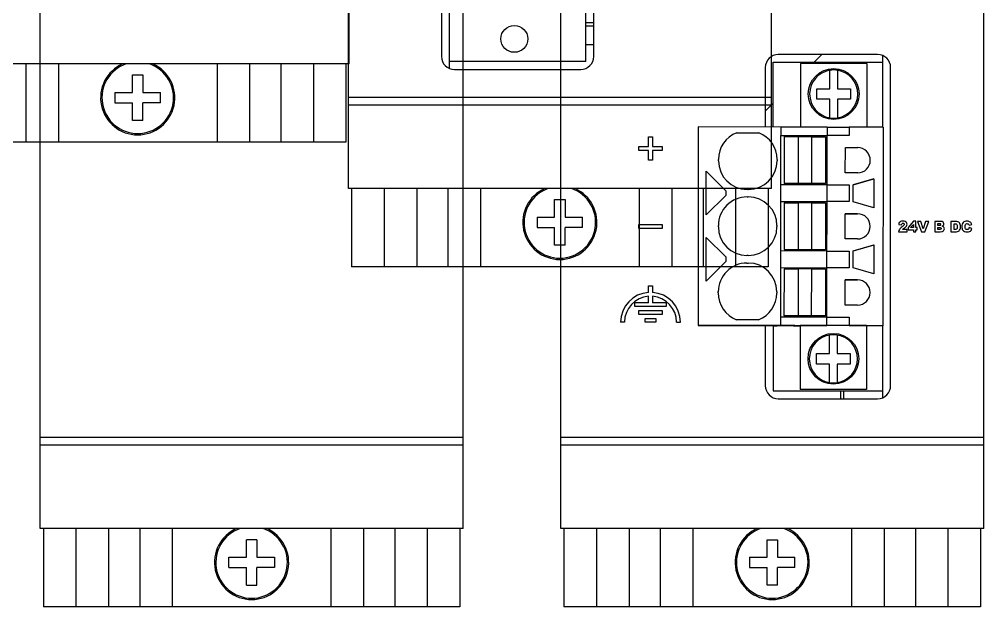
# Model space of a CAD drawing. Header units: millimetres. Extents: x 40 to 522, y -286 to 20.
# Drawn here: x 440.2 to 514.3, y -270 to -224.9 of the extents above; entities that cross this region are included whole.
import ezdxf

# ---------------------------------------------------------------- set-up
doc = ezdxf.new("R2010")
doc.units = ezdxf.units.MM
for name, color, linetype in [('02___PRT_ALL_AXES', 7, 'CONTINUOUS'), ('03___PRT_ALL_CURVES', 7, 'CONTINUOUS'), ('3_ALL_AXES', 7, 'CONTINUOUS')]:
    doc.layers.add(name, color=color, linetype=linetype)

# ---------------------------------------------------------------- blocks, each defined once
blk = doc.blocks.new('MOD_DOM724i')
at = {"linetype": 'Continuous'}
for p, q in [((143.501, 41.698), (143.501, 127.598)), ((143.501, 41.698), (111.001, 41.698)), ((118.651, 41.698), (118.651, 35.698)), ((121.151, 41.698), (121.151, 35.698)), ((133.351, 41.698), (133.351, 35.698)), ((135.851, 41.698), (135.851, 35.698)), ((138.251, 41.698), (138.251, 35.698)), ((140.751, 41.698), (140.751, 35.698)), ((143.251, 41.698), (143.251, 35.698)), ((126.851, 40.848), (127.651, 40.848)), ((126.851, 39.498), (126.851, 40.848)), ((127.651, 40.848), (127.651, 39.498)), ((125.501, 39.498), (126.851, 39.498)), ((125.501, 39.498), (125.501, 38.698)), ((127.651, 39.498), (129.001, 39.498)), ((129.001, 38.698), (129.001, 39.498)), ((125.501, 38.698), (126.851, 38.698)), ((126.851, 37.348), (126.851, 38.698)), ((129.001, 38.698), (127.651, 38.698)), ((127.651, 37.348), (127.651, 38.698)), ((127.651, 37.348), (126.851, 37.348)), ((143.251, 35.698), (111.251, 35.698))]:
    blk.add_line(p, q, dxfattribs=at)
for radius, start, end in [(2.85, 114.13646, 65.86354), (2.75, 108.96165, 71.03835)]:
    blk.add_arc((127.251, 39.098), radius, start, end, dxfattribs=at)
blk = doc.blocks.new('MOD_AIV716')
at = {"linetype": 'Continuous'}
for p, q in [((103.435, 32.122), (103.435, 118.022)), ((135.935, 32.122), (135.935, 118.022)), ((110.585, 111.472), (110.585, 42.272)), ((111.185, 111.872), (111.185, 41.872)), ((121.685, 41.872), (121.685, 111.872)), ((122.285, 42.272), (122.285, 111.472)), ((121.685, 44.879), (122.285, 44.879)), ((122.285, 44.609), (121.685, 44.609)), ((122.285, 43.166), (121.685, 43.166)), ((121.685, 41.872), (111.185, 41.872)), ((111.185, 41.872), (111.185, 41.356)), ((111.585, 41.272), (121.285, 41.272)), ((135.935, 39.122), (103.435, 39.122)), ((135.935, 38.522), (103.435, 38.522)), ((135.935, 32.122), (103.435, 32.122)), ((103.685, 32.122), (103.685, 26.122)), ((106.185, 32.122), (106.185, 26.122)), ((108.685, 32.122), (108.685, 26.122)), ((111.085, 32.122), (111.085, 26.122)), ((113.585, 32.122), (113.585, 26.122)), ((125.785, 32.122), (125.785, 26.122)), ((128.285, 32.122), (128.285, 26.122)), ((130.685, 32.122), (130.685, 26.122)), ((133.185, 32.122), (133.185, 26.122)), ((135.685, 32.122), (135.685, 26.122)), ((119.285, 31.272), (120.085, 31.272)), ((119.285, 29.922), (119.285, 31.272)), ((120.085, 31.272), (120.085, 29.922)), ((117.935, 29.922), (119.285, 29.922)), ((117.935, 29.922), (117.935, 29.122)), ((120.085, 29.922), (121.435, 29.922)), ((121.435, 29.122), (121.435, 29.922)), ((117.935, 29.122), (119.285, 29.122)), ((119.285, 27.772), (119.285, 29.122)), ((121.435, 29.122), (120.085, 29.122)), ((120.085, 27.772), (120.085, 29.122)), ((120.085, 27.772), (119.285, 27.772)), ((135.685, 26.122), (103.685, 26.122))]:
    blk.add_line(p, q, dxfattribs=at)
blk.add_circle((116.185, 43.622), 1.033, dxfattribs=at)
for centre, radius, start, end in [((111.585, 42.272), 1, 180, 270), ((121.285, 42.272), 1, 270, 0), ((119.685, 29.522), 2.85, 114.13646, 65.86354), ((119.685, 29.522), 2.75, 108.96165, 71.03835)]:
    blk.add_arc(centre, radius, start, end, dxfattribs=at)
blk = doc.blocks.new('MOD_DMM700')
at = {"color": 7, "linetype": 'Continuous'}
for p, q in [((-0.25, 6), (-0.25, 124)), ((32.25, 6), (32.25, 124)), ((32.25, 13), (-0.25, 13)), ((32.25, 12.4), (-0.25, 12.4)), ((32.25, 6), (-0.25, 6)), ((0, 6), (0, 0)), ((32, 6), (32, 0)), ((16.4, 5.15), (15.6, 5.15)), ((15.6, 3.8), (15.6, 5.15)), ((16.4, 5.15), (16.4, 3.8)), ((14.25, 3.8), (15.6, 3.8)), ((14.25, 3), (14.25, 3.8)), ((16.4, 3.8), (17.75, 3.8)), ((17.75, 3.8), (17.75, 3)), ((14.25, 3), (15.6, 3)), ((15.6, 1.65), (15.6, 3)), ((17.75, 3), (16.4, 3)), ((16.4, 1.65), (16.4, 3)), ((15.6, 1.65), (16.4, 1.65))]:
    blk.add_line(p, q, dxfattribs=at)
for radius, start, end in [(2.85, 113.72033, 66.27967), (2.75, 108.83962, 71.16038)]:
    blk.add_arc((16, 3.4), radius, start, end, dxfattribs=at)
at = {"layer": '02___PRT_ALL_AXES', "color": 7, "linetype": 'Continuous'}
for p, q in [((2.5, 6), (2.5, 0)), ((5, 6), (5, 0)), ((7.4, 6), (7.4, 0)), ((9.9, 6), (9.9, 0)), ((22.1, 6), (22.1, 0)), ((24.6, 6), (24.6, 0)), ((27, 6), (27, 0)), ((29.5, 6), (29.5, 0)), ((32, 0), (0, 0))]:
    blk.add_line(p, q, dxfattribs=at)
blk = doc.blocks.new('MOD_PWR750')
at = {"color": 7, "linetype": 'Continuous'}
for p, q in [((-0.25, 6), (-0.25, 124)), ((32.25, 6), (32.25, 124)), ((24.5, 36.836), (24.5, 42.325)), ((16.07, 41.82), (24.5, 41.82)), ((16.07, 36.847), (16.07, 41.82)), ((18.177, 41.741), (18.171, 36.847)), ((23.276, 41.735), (18.177, 41.741)), ((23.276, 41.735), (23.271, 36.835)), ((15.47, 41.42), (15.47, 36.848)), ((20.424, 39.792), (20.426, 41.211)), ((21.026, 41.21), (21.024, 39.791)), ((19.436, 38.98), (19.437, 39.793)), ((19.437, 39.793), (20.424, 39.792)), ((21.024, 39.791), (22.012, 39.79)), ((22.012, 39.79), (22.011, 38.977)), ((20.423, 38.979), (19.436, 38.98)), ((20.422, 37.56), (20.423, 38.979)), ((21.023, 38.979), (21.022, 37.559)), ((22.011, 38.977), (21.023, 38.979)), ((10.321, 36.854), (10.303, 21.603)), ((16.671, 36.846), (10.321, 36.854)), ((13.272, 36.41), (14.969, 36.408)), ((16.671, 36.848), (16.67, 36.208)), ((20.221, 36.844), (16.671, 36.848)), ((20.221, 36.844), (20.22, 36.204)), ((20.221, 36.844), (21.921, 36.839)), ((21.921, 36.839), (21.92, 36.199)), ((24.521, 36.836), (21.921, 36.839)), ((24.521, 36.836), (24.503, 21.586)), ((16.664, 31.128), (16.67, 36.207)), ((16.67, 36.208), (20.22, 36.204)), ((16.92, 36.109), (16.916, 32.509)), ((16.92, 36.109), (17.999, 36.108)), ((17.999, 36.108), (17.995, 32.508)), ((19.021, 36.106), (17.999, 36.107)), ((19.021, 36.106), (19.016, 32.506)), ((19.021, 36.106), (20.1, 36.105)), ((20.1, 36.105), (20.096, 32.505)), ((20.214, 31.124), (20.22, 36.202)), ((21.92, 36.199), (20.22, 36.204)), ((21.617, 33.332), (21.619, 35.268)), ((21.619, 35.268), (22.569, 35.267)), ((22.569, 35.259), (21.619, 35.26)), ((22.569, 35.267), (22.569, 35.259)), ((11.868, 34.262), (11.868, 34.362)), ((16.368, 34.357), (16.368, 34.257)), ((10.933, 30.092), (10.937, 33.454)), ((10.937, 33.454), (12.435, 31.953)), ((22.567, 33.331), (21.617, 33.332)), ((22.216, 32.409), (23.816, 32.868)), ((23.816, 32.861), (22.216, 32.403)), ((23.816, 32.868), (23.814, 30.646)), ((12.435, 31.953), (12.435, 31.59)), ((14.165, 32.059), (14.065, 32.059)), ((20.216, 32.404), (16.666, 32.408)), ((17.995, 32.508), (16.916, 32.509)), ((16.916, 32.508), (17.516, 32.508)), ((17.516, 32.508), (17.516, 32.506)), ((17.516, 32.506), (19.496, 32.503)), ((19.016, 32.506), (17.995, 32.507)), ((20.096, 32.505), (19.016, 32.506)), ((19.496, 32.505), (20.096, 32.505)), ((19.496, 32.503), (19.496, 32.505)), ((20.216, 32.404), (21.916, 32.399)), ((21.916, 32.399), (21.914, 31.119)), ((22.214, 31.109), (22.216, 32.409)), ((12.435, 31.59), (10.933, 30.092)), ((14.065, 31.479), (14.165, 31.479)), ((16.658, 26.048), (16.664, 31.127)), ((16.664, 31.128), (20.214, 31.124)), ((20.208, 26.044), (20.214, 31.122)), ((21.914, 31.119), (20.214, 31.124)), ((16.914, 31.029), (16.91, 27.429)), ((16.914, 31.029), (17.993, 31.028)), ((17.993, 31.028), (17.989, 27.428)), ((19.015, 31.026), (17.993, 31.027)), ((19.015, 31.026), (19.01, 27.426)), ((19.015, 31.026), (20.094, 31.025)), ((20.094, 31.025), (20.09, 27.425)), ((23.814, 30.646), (22.214, 31.109)), ((21.611, 28.252), (21.613, 30.188)), ((21.613, 30.188), (22.563, 30.187)), ((22.563, 30.179), (21.613, 30.18)), ((22.563, 30.187), (22.563, 30.179)), ((11.862, 29.182), (11.862, 29.282)), ((16.362, 29.277), (16.362, 29.177)), ((10.927, 25.012), (10.931, 28.374)), ((10.931, 28.374), (12.429, 26.873)), ((22.561, 28.251), (21.611, 28.252)), ((17.989, 27.428), (16.91, 27.429)), ((16.91, 27.428), (17.51, 27.428)), ((17.51, 27.428), (17.51, 27.426)), ((17.51, 27.426), (19.49, 27.423)), ((19.01, 27.426), (17.989, 27.427)), ((20.09, 27.425), (19.01, 27.426)), ((19.49, 27.425), (20.09, 27.425)), ((19.49, 27.423), (19.49, 27.425)), ((22.21, 27.329), (23.81, 27.788)), ((23.81, 27.781), (22.21, 27.323)), ((23.81, 27.788), (23.808, 25.566)), ((12.429, 26.873), (12.429, 26.51)), ((14.159, 26.979), (14.059, 26.979)), ((20.21, 27.324), (16.66, 27.328)), ((20.21, 27.324), (21.91, 27.319)), ((21.91, 27.319), (21.908, 26.039)), ((22.208, 26.029), (22.21, 27.329)), ((12.429, 26.51), (10.927, 25.012)), ((14.059, 26.399), (14.159, 26.399)), ((16.653, 21.608), (16.658, 26.047)), ((16.658, 26.048), (20.208, 26.044)), ((16.908, 25.949), (16.904, 22.349)), ((16.908, 25.949), (17.987, 25.948)), ((17.987, 25.948), (17.983, 22.348)), ((19.009, 25.946), (17.987, 25.947)), ((19.009, 25.946), (19.005, 22.346)), ((19.009, 25.946), (20.088, 25.945)), ((20.088, 25.945), (20.084, 22.345)), ((20.203, 21.604), (20.208, 26.043)), ((21.908, 26.039), (20.208, 26.044)), ((23.808, 25.566), (22.208, 26.029)), ((21.605, 23.172), (21.607, 25.108)), ((21.607, 25.108), (22.557, 25.107)), ((22.557, 25.099), (21.607, 25.1)), ((22.557, 25.107), (22.557, 25.099)), ((11.856, 24.102), (11.856, 24.202)), ((16.356, 24.197), (16.356, 24.097)), ((22.555, 23.171), (21.605, 23.172)), ((20.204, 22.244), (16.654, 22.248)), ((17.983, 22.348), (16.904, 22.349)), ((16.904, 22.348), (17.504, 22.348)), ((17.504, 22.348), (17.504, 22.346)), ((17.504, 22.346), (19.484, 22.343)), ((19.005, 22.346), (17.983, 22.347)), ((20.084, 22.345), (19.005, 22.346)), ((19.484, 22.345), (20.084, 22.345)), ((19.484, 22.343), (19.484, 22.345)), ((20.204, 22.244), (21.904, 22.239)), ((21.904, 22.239), (21.903, 21.599)), ((10.303, 21.614), (16.653, 21.606)), ((17.732, 21.594), (10.303, 21.603)), ((14.952, 22.048), (13.255, 22.05)), ((15.47, 21.597), (15.47, 16.98)), ((16.07, 21.596), (16.07, 16.58)), ((16.07, 21.58), (16.38, 21.58)), ((16.38, 21.596), (16.38, 21.58)), ((16.653, 21.608), (20.203, 21.604)), ((17.64, 21.594), (17.64, 21.58)), ((17.64, 21.58), (18.153, 21.58)), ((17.732, 21.588), (17.732, 21.594)), ((18.153, 21.588), (17.732, 21.588)), ((18.153, 21.601), (18.147, 16.694)), ((23.253, 21.595), (18.153, 21.601)), ((21.903, 21.599), (20.203, 21.604)), ((21.903, 21.599), (24.503, 21.596)), ((23.253, 21.595), (23.247, 16.688)), ((24.503, 21.586), (23.753, 21.587)), ((24.5, 16.075), (24.5, 21.586)), ((20.4, 19.452), (20.402, 20.871)), ((21.002, 20.87), (21, 19.451)), ((19.412, 18.64), (19.413, 19.453)), ((19.413, 19.453), (20.4, 19.452)), ((21, 19.451), (21.988, 19.45)), ((21.988, 19.45), (21.987, 18.637)), ((20.4, 18.639), (19.412, 18.64)), ((20.398, 17.22), (20.4, 18.639)), ((21, 18.639), (20.998, 17.219)), ((21.987, 18.637), (21, 18.639)), ((16.07, 16.58), (24.5, 16.58)), ((23.247, 16.695), (18.147, 16.701)), ((23.247, 16.688), (18.147, 16.694)), ((21.5, 15.98), (21.5, 16.58)), ((32.25, 13), (-0.25, 13)), ((32.25, 12.4), (-0.25, 12.4)), ((32.25, 6), (-0.25, 6)), ((0, 6), (0, 0)), ((32, 6), (32, 0)), ((15.6, 5.15), (16.4, 5.15)), ((15.6, 3.8), (15.6, 5.15)), ((16.4, 5.15), (16.4, 3.8)), ((14.25, 3.8), (15.6, 3.8)), ((14.25, 3.8), (14.25, 3)), ((16.4, 3.8), (17.75, 3.8)), ((17.75, 3), (17.75, 3.8)), ((14.25, 3), (15.6, 3)), ((15.6, 1.65), (15.6, 3)), ((17.75, 3), (16.4, 3)), ((16.4, 1.65), (16.4, 3)), ((16.4, 1.65), (15.6, 1.65))]:
    blk.add_line(p, q, dxfattribs=at)
at = {"color": 2, "linetype": 'Continuous'}
for p, q in [((19.215, 41.82), (19.815, 42.42)), ((15.47, 38.075), (16.07, 38.675))]:
    blk.add_line(p, q, dxfattribs=at)
at = {"color": 7, "linetype": 'Continuous'}
for centre in [(20.724, 39.388), (20.7, 19.048)]:
    blk.add_circle(centre, 1.95, dxfattribs=at)
for centre, radius, start, end in [((20.724, 39.385), 1.85, 99.26551, 260.60067), ((20.724, 39.385), 1.85, 80.60067, 99.26551), ((20.724, 39.385), 1.85, 279.26551, 80.60067), ((20.724, 39.385), 1.85, 260.60067, 279.26551), ((14.068, 34.359), 2.2, 111.21306, 179.93309), ((14.168, 34.359), 2.2, 359.93309, 68.65312), ((22.568, 34.299), 0.968, 269.93309, 89.93309), ((14.068, 34.259), 2.2, 179.93309, 269.93309), ((14.168, 34.259), 2.2, 269.93309, 359.93309), ((14.062, 29.279), 2.2, 89.93309, 179.93309), ((14.162, 29.279), 2.2, 359.93309, 89.93309), ((22.562, 29.219), 0.968, 269.93309, 89.93309), ((14.062, 29.179), 2.2, 179.93309, 269.93309), ((14.162, 29.179), 2.2, 269.93309, 359.93309), ((14.056, 24.199), 2.2, 89.93309, 179.93309), ((14.156, 24.199), 2.2, 359.93309, 89.93309), ((22.556, 24.139), 0.968, 269.93309, 89.93309), ((14.056, 24.099), 2.2, 179.93309, 248.65312), ((14.156, 24.099), 2.2, 291.21306, 359.93309), ((20.7, 19.045), 1.85, 99.26551, 260.60067), ((20.7, 19.045), 1.85, 80.60067, 99.26551), ((20.7, 19.045), 1.85, 279.26551, 80.60067), ((20.7, 19.045), 1.85, 260.60067, 279.26551), ((16, 3.4), 2.85, 113.72033, 66.27967), ((16, 3.4), 2.75, 108.83959, 71.16041)]:
    blk.add_arc(centre, radius, start, end, dxfattribs=at)
at = {"layer": '02___PRT_ALL_AXES', "color": 7, "linetype": 'Continuous'}
for p, q in [((24.1, 42.42), (16.47, 42.42)), ((25.1, 16.98), (25.1, 41.42)), ((16.47, 15.98), (24.1, 15.98)), ((2.5, 6), (2.5, 0)), ((5, 6), (5, 0)), ((7.4, 6), (7.4, 0)), ((9.9, 6), (9.9, 0)), ((22.1, 6), (22.1, 0)), ((24.6, 6), (24.6, 0)), ((27, 6), (27, 0)), ((29.5, 6), (29.5, 0)), ((32, 0), (0, 0))]:
    blk.add_line(p, q, dxfattribs=at)
for centre, start, end in [((16.47, 41.42), 90, 180), ((24.1, 41.42), 0, 90), ((16.47, 16.98), 180, 270), ((24.1, 16.98), 270, 0)]:
    blk.add_arc(centre, 1, start, end, dxfattribs=at)
at = {"layer": '03___PRT_ALL_CURVES', "color": 4, "linetype": 'Continuous'}
for p, q in [((6.5, 36.1), (6.8, 36.1)), ((6.5, 35.35), (6.5, 36.1)), ((6.8, 36.1), (6.8, 35.35)), ((5.75, 35.35), (6.5, 35.35)), ((5.75, 35.05), (5.75, 35.35)), ((6.5, 35.05), (5.75, 35.05)), ((6.5, 34.3), (6.5, 35.05)), ((6.8, 35.35), (7.55, 35.35)), ((7.55, 35.05), (6.8, 35.05)), ((6.8, 35.05), (6.8, 34.3)), ((7.55, 35.35), (7.55, 35.05)), ((6.8, 34.3), (6.5, 34.3)), ((5.75, 29.35), (7.55, 29.35)), ((5.75, 29.05), (5.75, 29.35)), ((7.55, 29.05), (5.75, 29.05)), ((7.55, 29.35), (7.55, 29.05)), ((25.716, 29.358), (25.939, 29.34)), ((26.02, 28.981), (26.073, 29.03)), ((26.367, 28.981), (26.02, 28.981)), ((26.073, 29.03), (26.163, 29.095)), ((26.367, 28.8), (26.367, 28.981)), ((26.844, 29.614), (26.439, 29.132)), ((26.439, 29.132), (26.439, 28.95)), ((26.439, 28.95), (26.844, 28.95)), ((26.629, 29.122), (26.844, 29.374)), ((26.844, 29.122), (26.629, 29.122)), ((27.038, 29.614), (26.844, 29.614)), ((26.844, 29.374), (26.844, 29.122)), ((26.844, 28.95), (26.844, 28.8)), ((27.038, 29.122), (27.038, 29.614)), ((27.138, 29.122), (27.038, 29.122)), ((27.038, 28.95), (27.138, 28.95)), ((27.038, 28.8), (27.038, 28.95)), ((27.138, 28.95), (27.138, 29.122)), ((27.423, 29.6), (27.165, 29.6)), ((27.165, 29.6), (27.466, 28.8)), ((27.603, 29.024), (27.423, 29.6)), ((27.781, 29.6), (27.603, 29.024)), ((27.734, 28.8), (28.032, 29.6)), ((28.032, 29.6), (27.781, 29.6)), ((28.949, 29.6), (28.486, 29.6)), ((28.486, 29.6), (28.486, 28.8)), ((28.735, 29.438), (28.844, 29.438)), ((28.735, 29.286), (28.735, 29.438)), ((28.843, 29.286), (28.735, 29.286)), ((28.735, 29.134), (28.861, 29.134)), ((28.735, 28.972), (28.735, 29.134)), ((28.861, 28.972), (28.735, 28.972)), ((30.098, 29.6), (29.731, 29.6)), ((29.731, 29.6), (29.731, 28.8)), ((29.978, 29.419), (30.039, 29.419)), ((29.978, 28.982), (29.978, 29.419)), ((30.038, 28.982), (29.978, 28.982)), ((31.096, 29.37), (31.12, 29.316)), ((31.12, 29.316), (31.338, 29.365)), ((31.346, 29.062), (31.129, 29.127)), ((25.7, 28.8), (26.367, 28.8)), ((26.844, 28.8), (27.038, 28.8)), ((27.466, 28.8), (27.734, 28.8)), ((28.486, 28.8), (28.913, 28.8)), ((28.913, 28.8), (29.023, 28.811)), ((29.731, 28.8), (30.098, 28.8)), ((6.5, 24.645), (6.8, 24.645)), ((6.5, 24.145), (6.5, 24.645)), ((6.8, 24.645), (6.8, 24.145)), ((6.5, 23.354), (6.5, 23.844)), ((6.8, 23.844), (6.8, 23.354)), ((6.5, 23.354), (5.45, 23.351)), ((5.45, 23.051), (5.45, 23.351)), ((7.85, 23.051), (5.45, 23.051)), ((7.85, 23.351), (6.8, 23.354)), ((7.85, 23.351), (7.85, 23.051)), ((5.75, 22.751), (7.55, 22.751)), ((5.75, 22.451), (5.75, 22.751)), ((7.55, 22.451), (5.75, 22.451)), ((7.55, 22.751), (7.55, 22.451)), ((4.65, 21.849), (4.35, 21.848)), ((6.25, 22.15), (7.05, 22.15)), ((6.25, 21.85), (6.25, 22.15)), ((7.05, 21.85), (6.25, 21.85)), ((7.05, 22.15), (7.05, 21.85)), ((8.65, 21.851), (8.95, 21.851))]:
    blk.add_line(p, q, dxfattribs=at)
for radius, start, end in [(2.3, 93.73934, 180.03664), (2, 94.30122, 180.03664), (2.3, 0.03664, 86.26066), (2, 0.03664, 85.69878)]:
    blk.add_arc((6.65, 21.85), radius, start, end, dxfattribs=at)
for points in [[(25.769, 28.986), (25.731, 28.928), (25.708, 28.865), (25.7, 28.8)], [(25.764, 29.505), (25.741, 29.47), (25.725, 29.42), (25.716, 29.358)], [(25.863, 29.585), (25.82, 29.567), (25.787, 29.539), (25.764, 29.505)], [(25.988, 29.191), (25.881, 29.112), (25.808, 29.043), (25.769, 28.986)], [(26.039, 29.614), (25.964, 29.614), (25.905, 29.604), (25.863, 29.585)], [(25.939, 29.34), (25.945, 29.385), (25.957, 29.417), (25.975, 29.435)], [(25.975, 29.435), (25.993, 29.452), (26.017, 29.461), (26.045, 29.461)], [(26.112, 29.302), (26.094, 29.276), (26.053, 29.239), (25.988, 29.191)], [(26.221, 29.587), (26.177, 29.604), (26.117, 29.614), (26.039, 29.614)], [(26.045, 29.461), (26.072, 29.461), (26.095, 29.453), (26.113, 29.435)], [(26.14, 29.373), (26.14, 29.35), (26.131, 29.327), (26.112, 29.302)], [(26.113, 29.435), (26.131, 29.418), (26.14, 29.397), (26.14, 29.373)], [(26.163, 29.095), (26.238, 29.148), (26.29, 29.196), (26.318, 29.241)], [(26.324, 29.505), (26.299, 29.542), (26.265, 29.569), (26.221, 29.587)], [(26.318, 29.241), (26.347, 29.285), (26.361, 29.332), (26.361, 29.381)], [(26.361, 29.381), (26.361, 29.426), (26.349, 29.467), (26.324, 29.505)], [(28.923, 29.306), (28.908, 29.293), (28.881, 29.286), (28.843, 29.286)], [(28.844, 29.438), (28.881, 29.438), (28.908, 29.431), (28.923, 29.418)], [(28.861, 29.134), (28.904, 29.134), (28.934, 29.126), (28.951, 29.112)], [(28.951, 28.994), (28.934, 28.979), (28.904, 28.972), (28.861, 28.972)], [(28.923, 29.418), (28.938, 29.405), (28.946, 29.387), (28.946, 29.364)], [(28.946, 29.364), (28.946, 29.339), (28.938, 29.319), (28.923, 29.306)], [(29.126, 29.543), (29.084, 29.581), (29.026, 29.6), (28.949, 29.6)], [(28.951, 29.112), (28.969, 29.098), (28.977, 29.079), (28.977, 29.055)], [(28.977, 29.055), (28.977, 29.03), (28.969, 29.01), (28.951, 28.994)], [(29.058, 29.226), (29.095, 29.239), (29.124, 29.256), (29.144, 29.279)], [(29.184, 29.154), (29.157, 29.188), (29.115, 29.211), (29.058, 29.226)], [(29.117, 28.837), (29.15, 28.856), (29.177, 28.882), (29.196, 28.916)], [(29.188, 29.401), (29.188, 29.457), (29.167, 29.505), (29.126, 29.543)], [(29.144, 29.279), (29.173, 29.313), (29.188, 29.353), (29.188, 29.401)], [(29.225, 29.028), (29.225, 29.078), (29.212, 29.12), (29.184, 29.154)], [(29.196, 28.916), (29.215, 28.948), (29.225, 28.986), (29.225, 29.028)], [(30.149, 28.999), (30.127, 28.987), (30.09, 28.982), (30.038, 28.982)], [(30.039, 29.419), (30.103, 29.419), (30.149, 29.403), (30.177, 29.372)], [(30.273, 29.571), (30.228, 29.59), (30.17, 29.6), (30.098, 29.6)], [(30.2, 29.059), (30.187, 29.03), (30.17, 29.01), (30.149, 28.999)], [(30.177, 29.372), (30.204, 29.34), (30.218, 29.282), (30.218, 29.198)], [(30.218, 29.198), (30.218, 29.133), (30.212, 29.087), (30.2, 29.059)], [(30.383, 29.486), (30.354, 29.523), (30.318, 29.551), (30.273, 29.571)], [(30.356, 28.885), (30.391, 28.917), (30.418, 28.957), (30.437, 29.004)], [(30.447, 29.358), (30.434, 29.406), (30.413, 29.449), (30.383, 29.486)], [(30.437, 29.004), (30.457, 29.05), (30.467, 29.117), (30.467, 29.203)], [(30.467, 29.203), (30.467, 29.257), (30.46, 29.309), (30.447, 29.358)], [(30.673, 29.507), (30.603, 29.436), (30.568, 29.334), (30.568, 29.202)], [(30.568, 29.202), (30.568, 29.102), (30.587, 29.021), (30.628, 28.957)], [(30.628, 28.957), (30.668, 28.894), (30.715, 28.849), (30.77, 28.824)], [(30.972, 29.614), (30.843, 29.614), (30.743, 29.578), (30.673, 29.507)], [(30.815, 29.203), (30.815, 29.275), (30.826, 29.327), (30.849, 29.361)], [(30.856, 29.021), (30.829, 29.054), (30.815, 29.115), (30.815, 29.203)], [(30.849, 29.361), (30.879, 29.406), (30.922, 29.429), (30.978, 29.429)], [(30.969, 28.972), (30.92, 28.972), (30.883, 28.988), (30.856, 29.021)], [(31.076, 29.012), (31.052, 28.985), (31.016, 28.972), (30.969, 28.972)], [(31.209, 29.552), (31.152, 29.593), (31.072, 29.614), (30.972, 29.614)], [(30.978, 29.429), (31.003, 29.429), (31.025, 29.423), (31.045, 29.413)], [(31.045, 29.413), (31.065, 29.403), (31.082, 29.388), (31.096, 29.37)], [(31.129, 29.127), (31.118, 29.077), (31.1, 29.038), (31.076, 29.012)], [(31.16, 28.817), (31.207, 28.838), (31.245, 28.869), (31.277, 28.91)], [(31.338, 29.365), (31.31, 29.449), (31.267, 29.512), (31.209, 29.552)], [(31.277, 28.91), (31.308, 28.95), (31.331, 29.001), (31.346, 29.062)], [(29.023, 28.811), (29.065, 28.816), (29.096, 28.825), (29.117, 28.837)], [(30.098, 28.8), (30.141, 28.8), (30.191, 28.807), (30.245, 28.822)], [(30.245, 28.822), (30.284, 28.832), (30.322, 28.853), (30.356, 28.885)], [(30.77, 28.824), (30.825, 28.799), (30.896, 28.786), (30.983, 28.786)], [(30.983, 28.786), (31.055, 28.786), (31.114, 28.797), (31.16, 28.817)]]:
    blk.add_open_spline(points, degree=3, dxfattribs=at)
at = {"layer": '3_ALL_AXES', "color": 7, "linetype": 'Continuous'}
blk.add_line((21.25, 16.58), (21.25, 15.98), dxfattribs=at)

msp = doc.modelspace()

# ---------------------------------------------------------------- block references
for name, p in [('MOD_DOM724i', (322, -270)), ('MOD_AIV716', (362, -270)), ('MOD_DMM700', (442, -270)), ('MOD_PWR750', (482, -270))]:
    msp.add_blockref(name, p)

doc.saveas('drawing.dxf')
